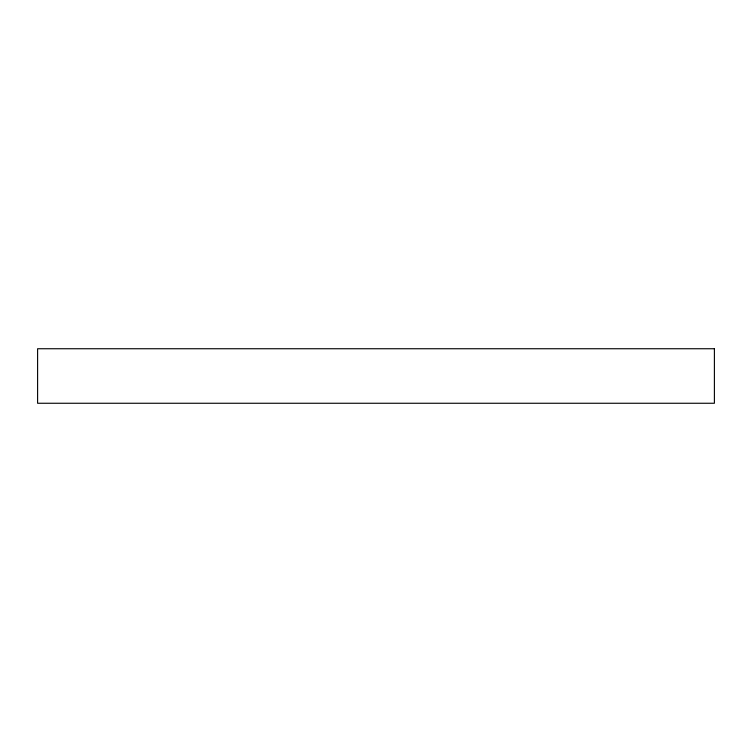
<?xml version="1.0" encoding="UTF-8"?>
<svg xmlns="http://www.w3.org/2000/svg" width="752" height="752" viewBox="0 0 752 752"><rect width="100%" height="100%" fill="white"/><g stroke="black" fill="none" stroke-linecap="round" stroke-linejoin="round"><path stroke-width="1.13" d="M714.4 348.74L37.6 348.74L37.6 403.26L714.4 403.26L714.4 348.74"/></g></svg>
